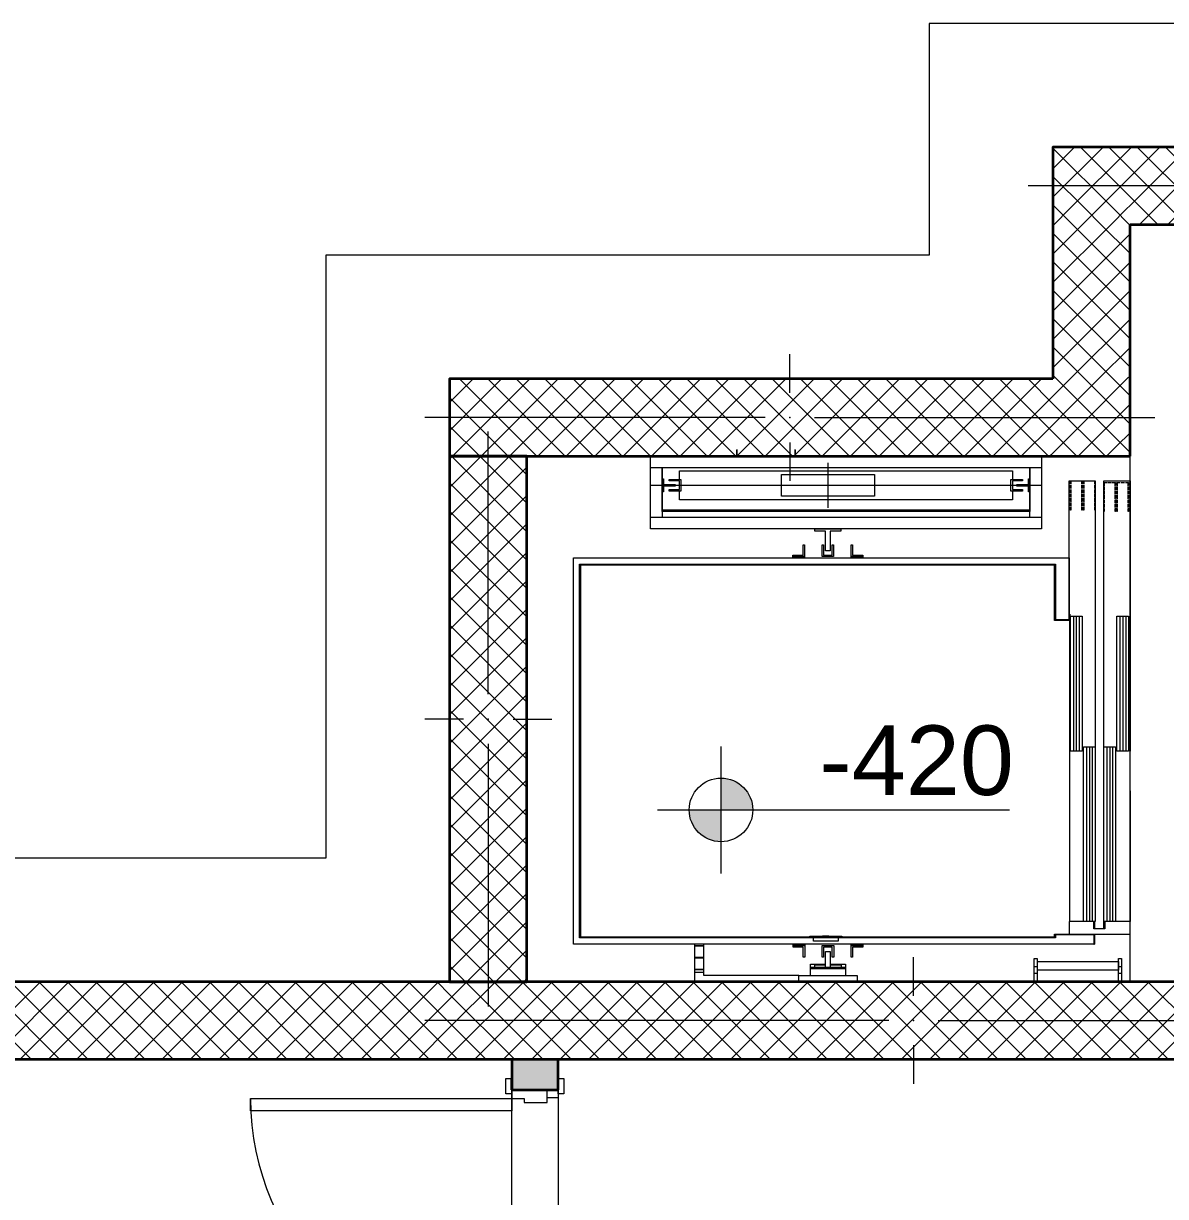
# Model space of a CAD drawing. Header units: millimetres. Extents: x -1659045 to -1497887, y -2983280 to -2858614.
# Drawn here: x -1582830 to -1579137, y -2894126 to -2890331 of the extents above; entities that cross this region are included whole.
import ezdxf

# ---------------------------------------------------------------- set-up
doc = ezdxf.new("R2010")
doc.units = ezdxf.units.MM
doc.header["$MEASUREMENT"] = 0
for name, color, linetype, lineweight, true_color in [('0_Pen_No__61', 7, 'Continuous', 20, 0x6a6a6a), ('A - Kuotat_Pen_No__176', 7, 'Continuous', 15, 0x93a0c6), ('A - Muret_Pen_No__102', 7, 'Continuous', 13, 0xcccccc), ('A - Zone_Pen_No__102', 7, 'Continuous', 13, 0xcccccc), ('ARCHICAD Doors_Pen_No__108', 7, 'Continuous', 13, 0xfd8379), ('Structural - Bearing_Pen_No__82', 7, 'Continuous', 20, 0xaaaaaa)]:
    doc.layers.add(name, color=color, linetype=linetype, lineweight=lineweight, true_color=true_color)
for name, color, linetype, lineweight in [('2D Drafting - General_Pen_No__101', 252, 'Continuous', 13), ('A - LIFTAT_Pen_No__101', 252, 'Continuous', 13), ('A - Muret_Pen_No__101', 252, 'Continuous', 13), ('A - Muret_Pen_No__22', 8, 'Continuous', 35), ('A - Shtyllat_Pen_No__101', 252, 'Continuous', 13), ('A - Shtyllat_Pen_No__22', 8, 'Continuous', 35)]:
    doc.layers.add(name, color=color, linetype=linetype, lineweight=lineweight)
for name, color, linetype in [('A - Kuotat', 7, 'Continuous'), ('A - Muret', 7, 'Continuous'), ('A - Shtyllat', 7, 'Continuous'), ('Structural - Bearing', 7, 'Continuous')]:
    doc.layers.add(name, color=color, linetype=linetype)
doc.styles.add('GENERATED_STYLE_1', font='arial.ttf')
pattern_1 = [(45, (-3432101.99, -2046631.03), (-45.961939, 45.961939), []), (135, (-3432101.99, -2046631.03), (45.961939, 45.961939), [])]

# ---------------------------------------------------------------- blocks, each defined once
blk = doc.blocks.new('Slab_1', base_point=(-1591965.5, -2922509.6))
at = {"layer": 'Structural - Bearing_Pen_No__82', "color": 253, "linetype": 'Continuous', "lineweight": 20, "true_color": 0xaaaaaa, "flags": 128}
blk.add_lwpolyline([(-1591965.5, -2922509.6), (-1591619, -2922509.6), (-1591619, -2924709.6), (-1591619, -2927609.6), (-1586601.4, -2927609.6), (-1586601.4, -2926589.6), (-1572551.5, -2926589.6), (-1572551.5, -2927609.6), (-1572301.4, -2927609.6), (-1572301.4, -2896659.6), (-1572301.4, -2893681.3), (-1572301.4, -2890731.3), (-1579502.1, -2890731.3), (-1579502.1, -2891481.3), (-1581452.1, -2891481.3), (-1581452.1, -2893431.3), (-1591965.5, -2893431.3)], close=True, dxfattribs=at)
blk = doc.blocks.new('Slab_2', base_point=(-1592365.5, -2893031.3))
at = {"layer": 'Structural - Bearing_Pen_No__82', "color": 253, "linetype": 'Continuous', "lineweight": 20, "true_color": 0xaaaaaa, "flags": 128}
blk.add_lwpolyline([(-1592365.5, -2893031.3), (-1592365.5, -2922259.6), (-1592365.5, -2922909.6), (-1592019, -2922909.6), (-1592019, -2928009.6), (-1586201.5, -2928009.6), (-1586201.5, -2926989.6), (-1572951.5, -2926989.6), (-1572951.5, -2928009.6), (-1572201.5, -2928009.6), (-1572201.5, -2896659.6), (-1572201.5, -2893681.3), (-1572201.5, -2890331.3), (-1579902.1, -2890331.3), (-1579902.1, -2891081.3), (-1581852.1, -2891081.3), (-1581852.1, -2893031.3)], close=True, dxfattribs=at)
blk = doc.blocks.new('Wall_5', base_point=(-1579252.1, -2891731.3))
at = {"layer": 'A - Muret_Pen_No__101', "linetype": 'Continuous', "lineweight": 13}
h = blk.add_hatch(dxfattribs=at)
h.set_pattern_fill('Concrete_Block', color=252, style=0, pattern_type=2)
h.set_pattern_definition(pattern_1)
h.paths.add_polyline_path([(-1579502.1, -2890931.3), (-1579502.1, -2891481.3), (-1579252.1, -2891481.3), (-1579252.1, -2890981.3), (-1579501.5, -2890981.3), (-1579501.5, -2890931.3)])
at = {"layer": 'A - Muret_Pen_No__22', "color": 8, "linetype": 'Continuous', "lineweight": 35, "flags": 128}
for points in [[(-1579501.5, -2890931.3), (-1579502.1, -2890931.3)], [(-1579502.1, -2890931.3), (-1579502.1, -2891481.3)], [(-1579252.1, -2891481.3), (-1579252.1, -2890981.3)]]:
    blk.add_lwpolyline(points, dxfattribs=at)
blk = doc.blocks.new('Wall_14', base_point=(-1586051.5, -2893431.3))
at = {"layer": 'A - Muret_Pen_No__101', "linetype": 'Continuous', "lineweight": 13}
h = blk.add_hatch(dxfattribs=at)
h.set_pattern_fill('Concrete_Block', color=252, style=0, pattern_type=2)
h.set_pattern_definition(pattern_1)
h.paths.add_polyline_path([(-1586051.5, -2893681.3), (-1581452.1, -2893681.3), (-1581452.1, -2893431.3), (-1586051.5, -2893431.3)])
at = {"layer": 'A - Muret_Pen_No__22', "color": 8, "linetype": 'Continuous', "lineweight": 35, "flags": 128}
for points in [[(-1581452.1, -2893431.3), (-1586051.5, -2893431.3)], [(-1586051.5, -2893681.3), (-1581452.1, -2893681.3)]]:
    blk.add_lwpolyline(points, dxfattribs=at)
blk = doc.blocks.new('Door 25_2')
at = {"layer": 'ARCHICAD Doors_Pen_No__108', "color": 11, "linetype": 'Continuous', "lineweight": 13, "true_color": 0xfd8379}
for p, q in [((382, 0), (382, 844)), ((382, 844), (422, 844)), ((422, 844), (422, 0)), ((-487, 0), (-487, 19)), ((-487, 19), (-437, 19)), ((-437, 0), (-487, 0)), ((-450, 0), (-487, 0)), ((-450, 0), (-487, 0)), ((-422, 0), (-450, 0)), ((-450, 0), (-450, -115)), ((-450, 0), (-450, -115)), ((-450, 0), (-450, -115)), ((-437, 19), (-437, 0)), ((-422, -40), (-422, 0)), ((422, 0), (382, 0)), ((450, 0), (422, 0)), ((422, 0), (422, -40)), ((437, 19), (487, 19)), ((437, 0), (437, 19)), ((487, 0), (437, 0)), ((450, -115), (450, 0)), ((450, 0), (450, -115)), ((450, 0), (450, -115)), ((450, 0), (487, 0)), ((450, 0), (487, 0)), ((487, 19), (487, 0)), ((-410, -40), (-422, -40)), ((-410, -115), (-410, -40)), ((422, -40), (410, -40)), ((410, -40), (410, -115)), ((-487, -169), (-487, -150)), ((-487, -150), (-437, -150)), ((-450, -150), (-487, -150)), ((-450, -150), (-487, -150)), ((-450, -150), (-450, -115)), ((-450, -115), (-425, -115)), ((-450, -115), (-410, -115)), ((-450, -115), (-450, -150)), ((-450, -115), (-450, -150)), ((-425, -150), (-450, -150)), ((-437, -150), (-437, -169)), ((-425, -115), (-425, -150)), ((410, -115), (450, -115)), ((425, -150), (425, -115)), ((425, -115), (450, -115)), ((450, -150), (425, -150)), ((437, -150), (487, -150)), ((437, -169), (437, -150)), ((450, -115), (450, -150)), ((450, -115), (450, -150)), ((450, -115), (450, -150)), ((450, -150), (487, -150)), ((450, -150), (487, -150)), ((487, -150), (487, -169)), ((-437, -169), (-487, -169)), ((487, -169), (437, -169))]:
    blk.add_line(p, q, dxfattribs=at)
blk.add_arc((422, 0), 844, 90, 180, dxfattribs=at)
blk = doc.blocks.new('Wall_24', base_point=(-1581251.5, -2897281.3))
at = {"layer": 'A - Muret_Pen_No__102', "linetype": 'Continuous', "lineweight": 0, "true_color": 0xcccccc}
for points in [[(-1581101.5, -2893681.3), (-1581251.5, -2893681.3), (-1581251.5, -2893781.3), (-1581101.5, -2893781.3)], [(-1581251.5, -2894681.3), (-1581251.5, -2897281.3), (-1581101.5, -2897281.3), (-1581101.5, -2894681.3)]]:
    blk.add_hatch(color=254, dxfattribs=at).paths.add_polyline_path(points)
at = {"layer": 'A - Muret_Pen_No__22', "color": 8, "linetype": 'Continuous', "lineweight": 35}
for p, q in [((-1581251.5, -2893781.3), (-1581251.5, -2893744.3)), ((-1581101.5, -2893781.3), (-1581101.5, -2893744.3)), ((-1581251.5, -2893781.3), (-1581136.5, -2893781.3)), ((-1581136.5, -2893781.3), (-1581101.5, -2893781.3)), ((-1581251.5, -2894681.3), (-1581251.5, -2894718.3)), ((-1581251.5, -2894681.3), (-1581136.5, -2894681.3)), ((-1581136.5, -2894681.3), (-1581101.5, -2894681.3)), ((-1581101.5, -2894681.3), (-1581101.5, -2894718.3))]:
    blk.add_line(p, q, dxfattribs=at)
at = {"layer": 'A - Muret_Pen_No__22', "color": 8, "linetype": 'Continuous', "lineweight": 35, "flags": 128}
for points in [[(-1581251.5, -2893681.3), (-1581251.5, -2893781.3)], [(-1581101.5, -2893781.3), (-1581101.5, -2893681.3)], [(-1581251.5, -2894681.3), (-1581251.5, -2897281.3)], [(-1581101.5, -2897281.3), (-1581101.5, -2894681.3)]]:
    blk.add_lwpolyline(points, dxfattribs=at)
at = {"layer": 'ARCHICAD Doors_Pen_No__108', "color": 11, "linetype": 'Continuous', "lineweight": 13, "true_color": 0xfd8379, "zscale": 1000, "rotation": 90}
blk.add_blockref('Door 25_2', (-1581251.5, -2894231.3), dxfattribs=at)
blk = doc.blocks.new('Column_13', base_point=(-1579952.1, -2893556.3))
at = {"layer": 'A - Shtyllat_Pen_No__101', "linetype": 'Continuous', "lineweight": 13}
h = blk.add_hatch(dxfattribs=at)
h.set_pattern_fill('Concrete_Block', color=252, style=0, pattern_type=2)
h.set_pattern_definition(pattern_1)
h.paths.add_polyline_path([(-1581452.1, -2893431.3), (-1581452.1, -2893681.3), (-1578452.1, -2893681.3), (-1578452.1, -2893431.3)])
at = {"layer": 'A - Shtyllat_Pen_No__101', "color": 252, "linetype": 'Continuous', "lineweight": 13}
for p, q in [((-1579952.1, -2893476.3), (-1579952.1, -2893351.3)), ((-1580032.1, -2893556.3), (-1581532.1, -2893556.3)), ((-1579872.1, -2893556.3), (-1578372.1, -2893556.3)), ((-1579952.1, -2893636.3), (-1579952.1, -2893761.3))]:
    blk.add_line(p, q, dxfattribs=at)
blk.add_point((-1579952.1, -2893556.3), dxfattribs=at)
at = {"layer": 'A - Shtyllat_Pen_No__22', "color": 8, "linetype": 'Continuous', "lineweight": 35, "flags": 128}
blk.add_lwpolyline([(-1581452.1, -2893681.3), (-1578452.1, -2893681.3), (-1578452.1, -2893431.3), (-1581452.1, -2893431.3)], dxfattribs=at)
blk = doc.blocks.new('Column_14', base_point=(-1580352.1, -2891606.3))
at = {"layer": 'A - Shtyllat_Pen_No__101', "linetype": 'Continuous', "lineweight": 13}
h = blk.add_hatch(dxfattribs=at)
h.set_pattern_fill('Concrete_Block', color=252, style=0, pattern_type=2)
h.set_pattern_definition(pattern_1)
h.paths.add_polyline_path([(-1581452.1, -2891481.3), (-1581452.1, -2891731.3), (-1579502.1, -2891731.3), (-1579502.1, -2891531.3), (-1579502.1, -2891481.3)])
h = blk.add_hatch(dxfattribs=at)
h.set_pattern_fill('Concrete_Block', color=252, style=0, pattern_type=2)
h.set_pattern_definition(pattern_1)
h.paths.add_polyline_path([(-1579252.1, -2891481.3), (-1579502.1, -2891481.3), (-1579502.1, -2891531.3), (-1579252.1, -2891731.3)])
h = blk.add_hatch(dxfattribs=at)
h.set_pattern_fill('Concrete_Block', color=252, style=0, pattern_type=2)
h.set_pattern_definition(pattern_1)
h.paths.add_polyline_path([(-1579252.1, -2891731.3), (-1579502.1, -2891531.3), (-1579502.1, -2891731.3)])
at = {"layer": 'A - Shtyllat_Pen_No__101', "color": 252, "linetype": 'Continuous', "lineweight": 13}
for p, q in [((-1580352.1, -2891526.3), (-1580352.1, -2891401.3)), ((-1580432.1, -2891606.3), (-1581532.1, -2891606.3)), ((-1580272.1, -2891606.3), (-1579172.1, -2891606.3)), ((-1580352.1, -2891686.3), (-1580352.1, -2891811.3))]:
    blk.add_line(p, q, dxfattribs=at)
blk.add_point((-1580352.1, -2891606.3), dxfattribs=at)
at = {"layer": 'A - Shtyllat_Pen_No__22', "color": 8, "linetype": 'Continuous', "lineweight": 35, "flags": 128}
for points in [[(-1579502.1, -2891481.3), (-1581452.1, -2891481.3), (-1581452.1, -2891731.3), (-1579502.1, -2891731.3)], [(-1579252.1, -2891731.3), (-1579252.1, -2891481.3)], [(-1579502.1, -2891731.3), (-1579252.1, -2891731.3)]]:
    blk.add_lwpolyline(points, dxfattribs=at)
blk = doc.blocks.new('Column_15', base_point=(-1581327.1, -2892581.3))
at = {"layer": 'A - Shtyllat_Pen_No__101', "linetype": 'Continuous', "lineweight": 13}
h = blk.add_hatch(dxfattribs=at)
h.set_pattern_fill('Concrete_Block', color=252, style=0, pattern_type=2)
h.set_pattern_definition(pattern_1)
h.paths.add_polyline_path([(-1581452.1, -2893431.3), (-1581202.1, -2893431.3), (-1581202.1, -2891731.3), (-1581452.1, -2891731.3)])
at = {"layer": 'A - Shtyllat_Pen_No__101', "color": 252, "linetype": 'Continuous', "lineweight": 13}
for p, q in [((-1581327.1, -2892501.3), (-1581327.1, -2891651.3)), ((-1581407.1, -2892581.3), (-1581532.1, -2892581.3)), ((-1581247.1, -2892581.3), (-1581122.1, -2892581.3)), ((-1581327.1, -2892661.3), (-1581327.1, -2893511.3))]:
    blk.add_line(p, q, dxfattribs=at)
blk.add_point((-1581327.1, -2892581.3), dxfattribs=at)
at = {"layer": 'A - Shtyllat_Pen_No__22', "color": 8, "linetype": 'Continuous', "lineweight": 35, "flags": 128}
blk.add_lwpolyline([(-1581452.1, -2893431.3), (-1581202.1, -2893431.3), (-1581202.1, -2891731.3), (-1581452.1, -2891731.3)], close=True, dxfattribs=at)
blk = doc.blocks.new('Column_17', base_point=(-1578976.5, -2890856.3))
at = {"layer": 'A - Shtyllat_Pen_No__101', "linetype": 'Continuous', "lineweight": 13}
h = blk.add_hatch(dxfattribs=at)
h.set_pattern_fill('Concrete_Block', color=252, style=0, pattern_type=2)
h.set_pattern_definition(pattern_1)
h.paths.add_polyline_path([(-1579501.5, -2890931.3), (-1579252.1, -2890931.3), (-1579252.1, -2890731.3), (-1579501.5, -2890731.3)])
h = blk.add_hatch(dxfattribs=at)
h.set_pattern_fill('Concrete_Block', color=252, style=0, pattern_type=2)
h.set_pattern_definition(pattern_1)
h.paths.add_polyline_path([(-1579252.1, -2890981.3), (-1578451.5, -2890981.3), (-1578451.5, -2890731.3), (-1579252.1, -2890731.3), (-1579252.1, -2890931.3)])
h = blk.add_hatch(dxfattribs=at)
h.set_pattern_fill('Concrete_Block', color=252, style=0, pattern_type=2)
h.set_pattern_definition(pattern_1)
h.paths.add_polyline_path([(-1579501.5, -2890931.3), (-1579501.5, -2890981.3), (-1579252.1, -2890981.3), (-1579252.1, -2890931.3)])
at = {"layer": 'A - Shtyllat_Pen_No__101', "color": 252, "linetype": 'Continuous', "lineweight": 13}
for p, q in [((-1578976.5, -2890776.3), (-1578976.5, -2890651.3)), ((-1579056.5, -2890856.3), (-1579581.5, -2890856.3)), ((-1578896.5, -2890856.3), (-1578371.5, -2890856.3)), ((-1578976.5, -2890936.3), (-1578976.5, -2891061.3))]:
    blk.add_line(p, q, dxfattribs=at)
blk.add_point((-1578976.5, -2890856.3), dxfattribs=at)
at = {"layer": 'A - Shtyllat_Pen_No__22', "color": 8, "linetype": 'Continuous', "lineweight": 35, "flags": 128}
for points in [[(-1579252.1, -2890731.3), (-1579501.5, -2890731.3), (-1579501.5, -2890931.3)], [(-1578451.5, -2890731.3), (-1579252.1, -2890731.3)], [(-1579252.1, -2890981.3), (-1578451.5, -2890981.3)]]:
    blk.add_lwpolyline(points, dxfattribs=at)
blk = doc.blocks.new('Level Dimension_7', base_point=(-1580574.7, -2892875.3))
at = {"layer": 'A - Kuotat_Pen_No__176', "linetype": 'Continuous', "lineweight": 15, "true_color": 0x93a0c6}
for points in [[(-1580574.7, -2892875.3), (-1580471.9, -2892875.3), (-1580479.7, -2892836), (-1580502, -2892802.7), (-1580535.3, -2892780.4), (-1580574.7, -2892772.6)], [(-1580574.7, -2892875.3), (-1580677.4, -2892875.3), (-1580669.6, -2892914.6), (-1580647.3, -2892948), (-1580614, -2892970.3), (-1580574.7, -2892978.1)]]:
    blk.add_hatch(color=253, dxfattribs=at).paths.add_polyline_path(points)
at = {"layer": 'A - Kuotat_Pen_No__176', "color": 253, "linetype": 'Continuous', "lineweight": 15, "true_color": 0x93a0c6}
for p, q in [((-1580574.7, -2893080.8), (-1580574.7, -2892669.8)), ((-1580780.2, -2892875.3), (-1579641.6, -2892875.3))]:
    blk.add_line(p, q, dxfattribs=at)
blk.add_circle((-1580574.7, -2892875.3), 102.8, dxfattribs=at)
at = {"layer": 'A - Kuotat_Pen_No__176', "color": 253, "lineweight": 15, "true_color": 0x93a0c6, "insert": (-1580256.7, -2892830.3), "char_height": 225, "attachment_point": 7, "style": 'GENERATED_STYLE_1'}
blk.add_mtext('\\A1;{\\pql;\\fArial|b0|i0|c0|p34;-420}', dxfattribs=at)

msp = doc.modelspace()

# ---------------------------------------------------------------- linework, layer by layer
at = {"layer": '0_Pen_No__61', "color": 251, "linetype": 'Continuous', "lineweight": 20, "true_color": 0x6a6a6a}
for p, q in [((-1579502.1, -2891481.3), (-1579501.5, -2890731.3)), ((-1579501.5, -2890731.3), (-1572301.5, -2890731.3)), ((-1581452.1, -2893431.3), (-1581452.1, -2891481.3)), ((-1581452.1, -2891481.3), (-1579502.1, -2891481.3)), ((-1587051.5, -2893431.3), (-1581452.1, -2893431.3))]:
    msp.add_line(p, q, dxfattribs=at)
at = {"layer": '2D Drafting - General_Pen_No__101', "color": 252, "linetype": 'Continuous', "lineweight": 13}
msp.add_lwpolyline([(-1579252.1, -2893431.3), (-1579252.1, -2891731.3)], dxfattribs=at)
at = {"layer": 'A - LIFTAT_Pen_No__101', "color": 252, "linetype": 'Continuous', "lineweight": 13}
for points in [[(-1580803, -2891768.9), (-1580803, -2891731.3)], [(-1580803, -2891731.3), (-1580685.9, -2891731.3)], [(-1580685.9, -2891731.3), (-1579538.5, -2891731.3)], [(-1580335.3, -2891731.3), (-1580685.9, -2891731.3)], [(-1580523.3, -2891709.7), (-1580523.3, -2891731.3)], [(-1580523.3, -2891731.3), (-1580523.3, -2891710.6)], [(-1580335.3, -2891731.3), (-1580335.3, -2891709.7)], [(-1580335.3, -2891710.6), (-1580335.3, -2891731.3)], [(-1579538.5, -2891731.3), (-1579538.5, -2891768.9)], [(-1580803, -2891928.7), (-1580803, -2891768.9)], [(-1580685.9, -2891768.9), (-1580803, -2891768.9)], [(-1580765.4, -2891768.9), (-1580765.4, -2891928.7)], [(-1580765.4, -2891804.2), (-1580765.4, -2891768.9)], [(-1580709, -2891806.5), (-1580709, -2891778.3)], [(-1580709, -2891778.3), (-1580685.9, -2891778.3)], [(-1579538.5, -2891768.9), (-1580685.9, -2891768.9)], [(-1580685.9, -2891778.3), (-1579632.5, -2891778.3)], [(-1580229.3, -2891752.5), (-1580229.3, -2891898.1)], [(-1579632.5, -2891778.3), (-1579632.5, -2891806.5)], [(-1579576.1, -2891928.7), (-1579576.1, -2891768.9)], [(-1579576.1, -2891768.9), (-1579576.1, -2891804.2)], [(-1579538.5, -2891768.9), (-1579538.5, -2891928.7)], [(-1580765.4, -2891804.2), (-1580760.7, -2891804.2)], [(-1580765.4, -2891846.5), (-1580765.4, -2891804.2)], [(-1580760.7, -2891804.2), (-1580760.7, -2891823)], [(-1580741.9, -2891811.2), (-1580741.9, -2891806.5)], [(-1580741.9, -2891806.5), (-1580704.3, -2891806.5)], [(-1580709, -2891811.2), (-1580741.9, -2891811.2)], [(-1580709, -2891839.4), (-1580709, -2891811.2)], [(-1580704.3, -2891806.5), (-1580704.3, -2891844.1)], [(-1580379.6, -2891790.1), (-1580368.2, -2891790.1)], [(-1580379.6, -2891860.5), (-1580379.6, -2891790.1)], [(-1580368.2, -2891790.1), (-1580335.6, -2891790.1)], [(-1580335.6, -2891790.1), (-1580286.8, -2891790.1)], [(-1580286.8, -2891790.1), (-1580229.3, -2891790.1)], [(-1580229.3, -2891790.1), (-1580171.7, -2891790.1)], [(-1580171.7, -2891790.1), (-1580122.9, -2891790.1)], [(-1580122.9, -2891790.1), (-1580090.3, -2891790.1)], [(-1580090.3, -2891790.1), (-1580078.9, -2891790.1)], [(-1580078.9, -2891790.1), (-1580078.9, -2891860.5)], [(-1579637.2, -2891806.5), (-1579599.6, -2891806.5)], [(-1579637.2, -2891844.1), (-1579637.2, -2891806.5)], [(-1579599.6, -2891811.2), (-1579632.5, -2891811.2)], [(-1579632.5, -2891811.2), (-1579632.5, -2891839.4)], [(-1579599.6, -2891806.5), (-1579599.6, -2891811.2)], [(-1579580.8, -2891823), (-1579580.8, -2891804.2)], [(-1579580.8, -2891804.2), (-1579576.1, -2891804.2)], [(-1579576.1, -2891804.2), (-1579576.1, -2891846.5)], [(-1579449.5, -2892242.1), (-1579449.5, -2891811.2)], [(-1579449.5, -2891811.2), (-1579364.9, -2891811.2)], [(-1579444.8, -2891821.5), (-1579444.8, -2891811.2)], [(-1579444.8, -2891811.2), (-1579434.5, -2891811.2)], [(-1579443.9, -2891812.1), (-1579443.9, -2891822)], [(-1579434.5, -2891812.1), (-1579443.9, -2891812.1)], [(-1579431.6, -2891811.2), (-1579420.4, -2891811.2)], [(-1579420.4, -2891812.1), (-1579431.6, -2891812.1)], [(-1579417.5, -2891811.2), (-1579407.2, -2891811.2)], [(-1579408.1, -2891812.1), (-1579417.5, -2891812.1)], [(-1579408.1, -2891822), (-1579408.1, -2891812.1)], [(-1579407.2, -2891811.2), (-1579407.2, -2891821.5)], [(-1579402.5, -2891821.5), (-1579402.5, -2891811.2)], [(-1579402.5, -2891811.2), (-1579392.2, -2891811.2)], [(-1579401.6, -2891812.1), (-1579401.6, -2891822)], [(-1579392.2, -2891812.1), (-1579401.6, -2891812.1)], [(-1579389.3, -2891811.2), (-1579378.1, -2891811.2)], [(-1579378.1, -2891812.1), (-1579389.3, -2891812.1)], [(-1579375.2, -2891811.2), (-1579364.9, -2891811.2)], [(-1579365.9, -2891812.1), (-1579375.2, -2891812.1)], [(-1579365.9, -2891822), (-1579365.9, -2891812.1)], [(-1579364.9, -2891811.2), (-1579364.9, -2892671.2)], [(-1579364.9, -2891811.2), (-1579364.9, -2891821.5)], [(-1579336.7, -2892671.2), (-1579336.7, -2891811.2)], [(-1579336.7, -2891811.2), (-1579252.1, -2891811.2)], [(-1579336.7, -2891826.2), (-1579336.7, -2891815.9)], [(-1579336.7, -2891815.9), (-1579326.4, -2891815.9)], [(-1579335.8, -2891816.8), (-1579335.8, -2891826.7)], [(-1579326.4, -2891816.8), (-1579335.8, -2891816.8)], [(-1579323.6, -2891815.9), (-1579312.3, -2891815.9)], [(-1579312.3, -2891816.8), (-1579323.6, -2891816.8)], [(-1579309.5, -2891815.9), (-1579299.1, -2891815.9)], [(-1579300.1, -2891816.8), (-1579309.5, -2891816.8)], [(-1579300.1, -2891826.7), (-1579300.1, -2891816.8)], [(-1579299.1, -2891815.9), (-1579299.1, -2891826.2)], [(-1579294.4, -2891826.2), (-1579294.4, -2891815.9)], [(-1579294.4, -2891815.9), (-1579284.1, -2891815.9)], [(-1579293.5, -2891816.8), (-1579293.5, -2891826.7)], [(-1579284.1, -2891816.8), (-1579293.5, -2891816.8)], [(-1579281.3, -2891815.9), (-1579270, -2891815.9)], [(-1579270, -2891816.8), (-1579281.3, -2891816.8)], [(-1579267.2, -2891815.9), (-1579256.8, -2891815.9)], [(-1579257.8, -2891816.8), (-1579267.2, -2891816.8)], [(-1579257.8, -2891826.7), (-1579257.8, -2891816.8)], [(-1579256.8, -2891815.9), (-1579256.8, -2891826.2)], [(-1579252.1, -2891811.2), (-1579252.1, -2892685.3)], [(-1580800.6, -2891825.3), (-1580685.9, -2891825.3)], [(-1580765.4, -2891905.2), (-1580765.4, -2891846.5)], [(-1580760.7, -2891846.5), (-1580765.4, -2891846.5)], [(-1580760.7, -2891823), (-1580723.1, -2891823)], [(-1580723.1, -2891827.7), (-1580760.7, -2891827.7)], [(-1580760.7, -2891827.7), (-1580760.7, -2891846.5)], [(-1580741.9, -2891844.1), (-1580741.9, -2891839.4)], [(-1580741.9, -2891839.4), (-1580709, -2891839.4)], [(-1580704.3, -2891844.1), (-1580741.9, -2891844.1)], [(-1580723.1, -2891823), (-1580723.1, -2891827.7)], [(-1580709, -2891872.3), (-1580709, -2891844.1)], [(-1580685.9, -2891825.3), (-1579540.8, -2891825.3)], [(-1580417.2, -2891825.3), (-1580041.3, -2891825.3)], [(-1579599.6, -2891844.1), (-1579637.2, -2891844.1)], [(-1579632.5, -2891839.4), (-1579599.6, -2891839.4)], [(-1579632.5, -2891844.1), (-1579632.5, -2891872.3)], [(-1579618.4, -2891827.7), (-1579618.4, -2891823)], [(-1579618.4, -2891823), (-1579580.8, -2891823)], [(-1579580.8, -2891827.7), (-1579618.4, -2891827.7)], [(-1579599.6, -2891839.4), (-1579599.6, -2891844.1)], [(-1579580.8, -2891846.5), (-1579580.8, -2891827.7)], [(-1579576.1, -2891846.5), (-1579580.8, -2891846.5)], [(-1579576.1, -2891846.5), (-1579576.1, -2891905.2)], [(-1579444.8, -2891835.6), (-1579444.8, -2891824.4)], [(-1579444.8, -2891849.7), (-1579444.8, -2891838.5)], [(-1579444.8, -2891863.8), (-1579444.8, -2891852.6)], [(-1579443.9, -2891824.8), (-1579443.9, -2891836.1)], [(-1579443.9, -2891838.9), (-1579443.9, -2891850.2)], [(-1579443.9, -2891853), (-1579443.9, -2891864.3)], [(-1579408.1, -2891836.1), (-1579408.1, -2891824.8)], [(-1579408.1, -2891850.2), (-1579408.1, -2891838.9)], [(-1579408.1, -2891864.3), (-1579408.1, -2891853)], [(-1579407.2, -2891824.4), (-1579407.2, -2891835.6)], [(-1579407.2, -2891838.5), (-1579407.2, -2891849.7)], [(-1579407.2, -2891852.6), (-1579407.2, -2891863.8)], [(-1579402.5, -2891835.6), (-1579402.5, -2891824.4)], [(-1579402.5, -2891849.7), (-1579402.5, -2891838.5)], [(-1579402.5, -2891863.8), (-1579402.5, -2891852.6)], [(-1579401.6, -2891824.8), (-1579401.6, -2891836.1)], [(-1579401.6, -2891838.9), (-1579401.6, -2891850.2)], [(-1579401.6, -2891853), (-1579401.6, -2891864.3)], [(-1579365.9, -2891836.1), (-1579365.9, -2891824.8)], [(-1579365.9, -2891850.2), (-1579365.9, -2891838.9)], [(-1579365.9, -2891864.3), (-1579365.9, -2891853)], [(-1579364.9, -2891824.4), (-1579364.9, -2891835.6)], [(-1579364.9, -2891838.5), (-1579364.9, -2891849.7)], [(-1579364.9, -2891852.6), (-1579364.9, -2891863.8)], [(-1579336.7, -2891840.3), (-1579336.7, -2891829.1)], [(-1579336.7, -2891854.4), (-1579336.7, -2891843.2)], [(-1579335.8, -2891829.5), (-1579335.8, -2891840.8)], [(-1579335.8, -2891843.6), (-1579335.8, -2891854.9)], [(-1579300.1, -2891840.8), (-1579300.1, -2891829.5)], [(-1579300.1, -2891854.9), (-1579300.1, -2891843.6)], [(-1579299.1, -2891829.1), (-1579299.1, -2891840.3)], [(-1579299.1, -2891843.2), (-1579299.1, -2891854.4)], [(-1579294.4, -2891840.3), (-1579294.4, -2891829.1)], [(-1579294.4, -2891854.4), (-1579294.4, -2891843.2)], [(-1579293.5, -2891829.5), (-1579293.5, -2891840.8)], [(-1579293.5, -2891843.6), (-1579293.5, -2891854.9)], [(-1579257.8, -2891840.8), (-1579257.8, -2891829.5)], [(-1579257.8, -2891854.9), (-1579257.8, -2891843.6)], [(-1579256.8, -2891829.1), (-1579256.8, -2891840.3)], [(-1579256.8, -2891843.2), (-1579256.8, -2891854.4)], [(-1580685.9, -2891872.3), (-1580709, -2891872.3)], [(-1579632.5, -2891872.3), (-1580685.9, -2891872.3)], [(-1580368.2, -2891860.5), (-1580379.6, -2891860.5)], [(-1580335.6, -2891860.5), (-1580368.2, -2891860.5)], [(-1580286.8, -2891860.5), (-1580335.6, -2891860.5)], [(-1580229.3, -2891860.5), (-1580286.8, -2891860.5)], [(-1580171.7, -2891860.5), (-1580229.3, -2891860.5)], [(-1580122.9, -2891860.5), (-1580171.7, -2891860.5)], [(-1580090.3, -2891860.5), (-1580122.9, -2891860.5)], [(-1580078.9, -2891860.5), (-1580090.3, -2891860.5)], [(-1579444.8, -2891877.9), (-1579444.8, -2891866.7)], [(-1579444.8, -2891892), (-1579444.8, -2891880.8)], [(-1579443.9, -2891867.1), (-1579443.9, -2891878.4)], [(-1579443.9, -2891881.2), (-1579443.9, -2891892.5)], [(-1579408.1, -2891878.4), (-1579408.1, -2891867.1)], [(-1579408.1, -2891892.5), (-1579408.1, -2891881.2)], [(-1579407.2, -2891866.7), (-1579407.2, -2891877.9)], [(-1579407.2, -2891880.8), (-1579407.2, -2891892)], [(-1579402.5, -2891877.9), (-1579402.5, -2891866.7)], [(-1579402.5, -2891892), (-1579402.5, -2891880.8)], [(-1579401.6, -2891867.1), (-1579401.6, -2891878.4)], [(-1579401.6, -2891881.2), (-1579401.6, -2891892.5)], [(-1579365.9, -2891878.4), (-1579365.9, -2891867.1)], [(-1579365.9, -2891892.5), (-1579365.9, -2891881.2)], [(-1579364.9, -2891866.7), (-1579364.9, -2891877.9)], [(-1579364.9, -2891880.8), (-1579364.9, -2891892)], [(-1579336.7, -2891868.5), (-1579336.7, -2891857.3)], [(-1579336.7, -2891882.6), (-1579336.7, -2891871.4)], [(-1579336.7, -2891896.7), (-1579336.7, -2891885.5)], [(-1579335.8, -2891857.7), (-1579335.8, -2891869)], [(-1579335.8, -2891871.8), (-1579335.8, -2891883.1)], [(-1579335.8, -2891885.9), (-1579335.8, -2891897.2)], [(-1579300.1, -2891869), (-1579300.1, -2891857.7)], [(-1579300.1, -2891883.1), (-1579300.1, -2891871.8)], [(-1579300.1, -2891897.2), (-1579300.1, -2891885.9)], [(-1579299.1, -2891857.3), (-1579299.1, -2891868.5)], [(-1579299.1, -2891871.4), (-1579299.1, -2891882.6)], [(-1579299.1, -2891885.5), (-1579299.1, -2891896.7)], [(-1579294.4, -2891868.5), (-1579294.4, -2891857.3)], [(-1579294.4, -2891882.6), (-1579294.4, -2891871.4)], [(-1579294.4, -2891896.7), (-1579294.4, -2891885.5)], [(-1579293.5, -2891857.7), (-1579293.5, -2891869)], [(-1579293.5, -2891871.8), (-1579293.5, -2891883.1)], [(-1579293.5, -2891885.9), (-1579293.5, -2891897.2)], [(-1579257.8, -2891869), (-1579257.8, -2891857.7)], [(-1579257.8, -2891883.1), (-1579257.8, -2891871.8)], [(-1579257.8, -2891897.2), (-1579257.8, -2891885.9)], [(-1579256.8, -2891857.3), (-1579256.8, -2891868.5)], [(-1579256.8, -2891871.4), (-1579256.8, -2891882.6)], [(-1579256.8, -2891885.5), (-1579256.8, -2891896.7)], [(-1580803, -2891966.3), (-1580803, -2891928.7)], [(-1580803, -2891928.7), (-1580685.9, -2891928.7)], [(-1580765.4, -2891909.9), (-1580765.4, -2891905.2)], [(-1580765.4, -2891905.2), (-1580685.9, -2891905.2)], [(-1580685.9, -2891905.2), (-1580765.4, -2891905.2)], [(-1580685.9, -2891909.9), (-1580765.4, -2891909.9)], [(-1579576.1, -2891905.2), (-1580685.9, -2891905.2)], [(-1580685.9, -2891905.2), (-1579576.1, -2891905.2)], [(-1579576.1, -2891909.9), (-1580685.9, -2891909.9)], [(-1580685.9, -2891928.7), (-1579538.5, -2891928.7)], [(-1579576.1, -2891905.2), (-1579576.1, -2891909.9)], [(-1579538.5, -2891928.7), (-1579538.5, -2891966.3)], [(-1579444.8, -2891905.2), (-1579444.8, -2891894.9)], [(-1579443.9, -2891905.2), (-1579444.8, -2891905.2)], [(-1579443.9, -2891895.3), (-1579443.9, -2891905.2)], [(-1579408.1, -2891905.2), (-1579408.1, -2891895.3)], [(-1579407.2, -2891905.2), (-1579408.1, -2891905.2)], [(-1579407.2, -2891894.9), (-1579407.2, -2891905.2)], [(-1579402.5, -2891905.2), (-1579402.5, -2891894.9)], [(-1579401.6, -2891905.2), (-1579402.5, -2891905.2)], [(-1579401.6, -2891895.3), (-1579401.6, -2891905.2)], [(-1579365.9, -2891905.2), (-1579365.9, -2891895.3)], [(-1579364.9, -2891905.2), (-1579365.9, -2891905.2)], [(-1579364.9, -2891894.9), (-1579364.9, -2891905.2)], [(-1579336.7, -2891909.9), (-1579336.7, -2891899.6)], [(-1579335.8, -2891909.9), (-1579336.7, -2891909.9)], [(-1579335.8, -2891900), (-1579335.8, -2891909.9)], [(-1579300.1, -2891909.9), (-1579300.1, -2891900)], [(-1579299.1, -2891909.9), (-1579300.1, -2891909.9)], [(-1579299.1, -2891899.6), (-1579299.1, -2891909.9)], [(-1579294.4, -2891909.9), (-1579294.4, -2891899.6)], [(-1579293.5, -2891909.9), (-1579294.4, -2891909.9)], [(-1579293.5, -2891900), (-1579293.5, -2891909.9)], [(-1579257.8, -2891909.9), (-1579257.8, -2891900)], [(-1579256.8, -2891909.9), (-1579257.8, -2891909.9)], [(-1579256.8, -2891899.6), (-1579256.8, -2891909.9)], [(-1580685.9, -2891966.3), (-1580803, -2891966.3)], [(-1579538.5, -2891966.3), (-1580685.9, -2891966.3)], [(-1580271.6, -2891973.8), (-1580271.6, -2891966.3)], [(-1580271.6, -2891966.3), (-1580187, -2891966.3)], [(-1580187, -2891966.3), (-1580187, -2891973.8)], [(-1580236.8, -2891973.8), (-1580271.6, -2891973.8)], [(-1580236.8, -2892036.8), (-1580236.8, -2891973.8)], [(-1580221.8, -2891973.8), (-1580221.8, -2892036.8)], [(-1580187, -2891973.8), (-1580221.8, -2891973.8)], [(-1580309.2, -2892050.9), (-1580309.2, -2892018)], [(-1580309.2, -2892018), (-1580304.5, -2892018)], [(-1580304.5, -2892018), (-1580304.5, -2892055.6)], [(-1580248.1, -2892055.6), (-1580248.1, -2892018)], [(-1580248.1, -2892018), (-1580243.4, -2892018)], [(-1580243.4, -2892018), (-1580243.4, -2892050.9)], [(-1580221.8, -2892036.8), (-1580236.8, -2892036.8)], [(-1580215.2, -2892050.9), (-1580215.2, -2892018)], [(-1580215.2, -2892018), (-1580210.5, -2892018)], [(-1580210.5, -2892018), (-1580210.5, -2892055.6)], [(-1580154.1, -2892055.6), (-1580154.1, -2892018)], [(-1580154.1, -2892018), (-1580149.4, -2892018)], [(-1580149.4, -2892018), (-1580149.4, -2892050.9)], [(-1581052.1, -2892813.9), (-1581052.1, -2892060.3)], [(-1581052.1, -2892060.3), (-1580909, -2892060.3)], [(-1581032.1, -2892813.9), (-1581032.1, -2892080.9)], [(-1581032.1, -2892080.9), (-1580909, -2892080.9)], [(-1581029.3, -2892083.8), (-1581029.3, -2892813.9)], [(-1580909, -2892083.8), (-1581029.3, -2892083.8)], [(-1580909, -2892060.3), (-1579449.5, -2892060.3)], [(-1580909, -2892080.9), (-1579493.7, -2892080.9)], [(-1579496.5, -2892083.8), (-1580909, -2892083.8)], [(-1580342.1, -2892055.6), (-1580342.1, -2892050.9)], [(-1580342.1, -2892050.9), (-1580309.2, -2892050.9)], [(-1580304.5, -2892055.6), (-1580342.1, -2892055.6)], [(-1580342.1, -2892055.6), (-1580304.5, -2892055.6)], [(-1580342.1, -2892060.3), (-1580342.1, -2892055.6)], [(-1580304.5, -2892055.6), (-1580304.5, -2892060.3)], [(-1580210.5, -2892055.6), (-1580248.1, -2892055.6)], [(-1580243.4, -2892050.9), (-1580215.2, -2892050.9)], [(-1580116.5, -2892055.6), (-1580154.1, -2892055.6)], [(-1580154.1, -2892055.6), (-1580116.5, -2892055.6)], [(-1580154.1, -2892060.3), (-1580154.1, -2892055.6)], [(-1580149.4, -2892050.9), (-1580116.5, -2892050.9)], [(-1580116.5, -2892050.9), (-1580116.5, -2892055.6)], [(-1580116.5, -2892055.6), (-1580116.5, -2892060.3)], [(-1579493.7, -2892083.8), (-1579496.5, -2892083.8)], [(-1579496.5, -2892262.3), (-1579496.5, -2892083.8)], [(-1579496.5, -2892083.8), (-1579493.7, -2892083.8)], [(-1579493.7, -2892080.9), (-1579493.7, -2892083.8)], [(-1579493.7, -2892083.8), (-1579493.7, -2892259.5)], [(-1579449.5, -2892060.3), (-1579449.5, -2892259.5)], [(-1579252.1, -2892173), (-1579252.1, -2892149.5)], [(-1579446.7, -2892262.3), (-1579496.5, -2892262.3)], [(-1579493.7, -2892259.5), (-1579449.5, -2892259.5)], [(-1579449.5, -2892259.5), (-1579449.5, -2892242.1)], [(-1579449.5, -2892242.1), (-1579446.7, -2892242.1)], [(-1579448.1, -2892262.3), (-1579448.1, -2892685.3)], [(-1579446.7, -2892242.1), (-1579446.7, -2892262.3)], [(-1579444.8, -2892685.3), (-1579444.8, -2892248.2)], [(-1579444.8, -2892248.2), (-1579407.2, -2892248.2)], [(-1579435.4, -2892248.2), (-1579435.4, -2892685.3)], [(-1579426, -2892248.2), (-1579426, -2892685.3)], [(-1579416.6, -2892248.2), (-1579416.6, -2892685.3)], [(-1579407.2, -2892248.2), (-1579407.2, -2892685.3)], [(-1579294.4, -2892685.3), (-1579294.4, -2892248.2)], [(-1579294.4, -2892248.2), (-1579256.8, -2892248.2)], [(-1579285, -2892248.2), (-1579285, -2892685.3)], [(-1579275.6, -2892248.2), (-1579275.6, -2892685.3)], [(-1579266.2, -2892248.2), (-1579266.2, -2892685.3)], [(-1579256.8, -2892248.2), (-1579256.8, -2892685.3)], [(-1579252.1, -2892262.3), (-1579252.1, -2892238.8)], [(-1579448.1, -2892685.3), (-1579448.1, -2893236.8)], [(-1579407.2, -2892685.3), (-1579444.8, -2892685.3)], [(-1579402.5, -2892685.3), (-1579402.5, -2892671.2)], [(-1579402.5, -2892671.2), (-1579364.9, -2892671.2)], [(-1579402.5, -2893236.8), (-1579402.5, -2892685.3)], [(-1579393.1, -2892671.2), (-1579393.1, -2892685.3)], [(-1579393.1, -2892685.3), (-1579393.1, -2893236.8)], [(-1579383.7, -2892671.2), (-1579383.7, -2892685.3)], [(-1579383.7, -2892685.3), (-1579383.7, -2893236.8)], [(-1579374.3, -2892671.2), (-1579374.3, -2892685.3)], [(-1579374.3, -2892685.3), (-1579374.3, -2893236.8)], [(-1579364.9, -2892671.2), (-1579364.9, -2892685.3)], [(-1579364.9, -2892685.3), (-1579364.9, -2893236.8)], [(-1579336.7, -2892685.3), (-1579336.7, -2892671.2)], [(-1579336.7, -2892671.2), (-1579299.1, -2892671.2)], [(-1579336.7, -2893236.8), (-1579336.7, -2892685.3)], [(-1579327.3, -2892671.2), (-1579327.3, -2892685.3)], [(-1579327.3, -2892685.3), (-1579327.3, -2893236.8)], [(-1579317.9, -2892671.2), (-1579317.9, -2892685.3)], [(-1579317.9, -2892685.3), (-1579317.9, -2893236.8)], [(-1579308.5, -2892671.2), (-1579308.5, -2892685.3)], [(-1579308.5, -2892685.3), (-1579308.5, -2893236.8)], [(-1579299.1, -2892671.2), (-1579299.1, -2892685.3)], [(-1579299.1, -2892685.3), (-1579299.1, -2893236.8)], [(-1579256.8, -2892685.3), (-1579294.4, -2892685.3)], [(-1581052.1, -2893309.7), (-1581052.1, -2892813.9)], [(-1581032.1, -2893289), (-1581032.1, -2892813.9)], [(-1581029.3, -2892813.9), (-1581029.3, -2893286.2)], [(-1579252.1, -2892813.9), (-1579252.1, -2893236.8)], [(-1579449.5, -2893236.8), (-1579449.5, -2893276.8)], [(-1579402.5, -2893236.8), (-1579449.5, -2893236.8)], [(-1579364.9, -2893236.8), (-1579402.5, -2893236.8)], [(-1579369.6, -2893260.3), (-1579369.6, -2893236.8)], [(-1579333.9, -2893260.3), (-1579369.6, -2893260.3)], [(-1579366.8, -2893260.3), (-1579369.6, -2893260.3)], [(-1579366.8, -2893236.8), (-1579366.8, -2893260.3)], [(-1579299.1, -2893236.8), (-1579336.7, -2893236.8)], [(-1579336.7, -2893260.3), (-1579336.7, -2893236.8)], [(-1579333.9, -2893236.8), (-1579333.9, -2893260.3)], [(-1579252.1, -2893236.8), (-1579299.1, -2893236.8)], [(-1580909, -2893289), (-1581032.1, -2893289)], [(-1581029.3, -2893286.2), (-1580909, -2893286.2)], [(-1580909, -2893286.2), (-1579496.5, -2893286.2)], [(-1579493.7, -2893289), (-1580909, -2893289)], [(-1580287.8, -2893283.4), (-1580184.4, -2893283.4)], [(-1580287.8, -2893286.2), (-1580287.8, -2893283.4)], [(-1580184.4, -2893286.2), (-1580287.8, -2893286.2)], [(-1580276, -2893300.3), (-1580276, -2893289)], [(-1580246.4, -2893283.1), (-1580225.7, -2893283.1)], [(-1580246.4, -2893283.4), (-1580246.4, -2893283.1)], [(-1580225.7, -2893283.4), (-1580246.4, -2893283.4)], [(-1580225.7, -2893283.1), (-1580225.7, -2893283.4)], [(-1580196.1, -2893289), (-1580196.1, -2893300.3)], [(-1580184.4, -2893283.4), (-1580184.4, -2893286.2)], [(-1579496.5, -2893276.8), (-1579252.1, -2893276.8)], [(-1579496.5, -2893286.2), (-1579496.5, -2893276.8)], [(-1579369.6, -2893279.6), (-1579493.7, -2893279.6)], [(-1579493.7, -2893279.6), (-1579493.7, -2893289)], [(-1579369.6, -2893279.6), (-1579369.6, -2893309.7), (-1579366.8, -2893309.7)], [(-1579366.8, -2893276.8), (-1579366.8, -2893309.7)], [(-1580909, -2893309.7), (-1581052.1, -2893309.7)], [(-1579366.8, -2893309.7), (-1580909, -2893309.7)], [(-1580659.8, -2893314.5), (-1580659.8, -2893309.7)], [(-1580659.8, -2893314.5), (-1580631.6, -2893314.5)], [(-1580659.8, -2893353.6), (-1580659.8, -2893314.5)], [(-1580631.6, -2893314.5), (-1580659.8, -2893314.5)], [(-1580631.6, -2893309.7), (-1580631.6, -2893314.5)], [(-1580631.6, -2893314.5), (-1580631.6, -2893353.6)], [(-1580341.8, -2893314.4), (-1580341.8, -2893309.7)], [(-1580341.8, -2893314.4), (-1580304.2, -2893314.4)], [(-1580341.8, -2893319.1), (-1580341.8, -2893314.4)], [(-1580304.2, -2893314.4), (-1580341.8, -2893314.4)], [(-1580308.9, -2893319.1), (-1580341.8, -2893319.1)], [(-1580308.9, -2893352), (-1580308.9, -2893319.1)], [(-1580304.2, -2893309.7), (-1580304.2, -2893314.4)], [(-1580304.2, -2893314.4), (-1580304.2, -2893352)], [(-1580196.1, -2893300.3), (-1580276, -2893300.3)], [(-1580247.8, -2893352), (-1580247.8, -2893314.4)], [(-1580247.8, -2893314.4), (-1580210.2, -2893314.4)], [(-1580243.1, -2893319.1), (-1580243.1, -2893352)], [(-1580214.9, -2893319.1), (-1580243.1, -2893319.1)], [(-1580236.6, -2893383.7), (-1580236.6, -2893333.2)], [(-1580236.6, -2893333.2), (-1580221.5, -2893333.2)], [(-1580221.5, -2893333.2), (-1580221.5, -2893383.7)], [(-1580214.9, -2893352), (-1580214.9, -2893319.1)], [(-1580210.2, -2893314.4), (-1580210.2, -2893352)], [(-1580153.8, -2893314.4), (-1580153.8, -2893309.7)], [(-1580153.8, -2893314.4), (-1580116.3, -2893314.4)], [(-1580153.8, -2893352), (-1580153.8, -2893314.4)], [(-1580116.3, -2893314.4), (-1580153.8, -2893314.4)], [(-1580116.3, -2893319.1), (-1580149.1, -2893319.1)], [(-1580149.1, -2893319.1), (-1580149.1, -2893352)], [(-1580116.3, -2893309.7), (-1580116.3, -2893314.4)], [(-1580116.3, -2893314.4), (-1580116.3, -2893319.1)], [(-1580659.8, -2893352.7), (-1580631.6, -2893352.7)], [(-1580659.8, -2893431.3), (-1580659.8, -2893352.7)], [(-1580631.6, -2893352.7), (-1580659.8, -2893352.7)], [(-1580659.8, -2893353.6), (-1580631.6, -2893353.6)], [(-1580659.8, -2893392.7), (-1580659.8, -2893353.6)], [(-1580631.6, -2893353.6), (-1580659.8, -2893353.6)], [(-1580631.6, -2893352.7), (-1580631.6, -2893391.9)], [(-1580631.6, -2893353.6), (-1580631.6, -2893392.7)], [(-1580304.2, -2893352), (-1580308.9, -2893352)], [(-1580285.4, -2893383.7), (-1580285.4, -2893374.3)], [(-1580285.4, -2893374.3), (-1580236.6, -2893374.3)], [(-1580285.4, -2893410.6), (-1580285.4, -2893374.3)], [(-1580243.1, -2893352), (-1580247.8, -2893352)], [(-1580221.5, -2893374.3), (-1580172.6, -2893374.3)], [(-1580210.2, -2893352), (-1580214.9, -2893352)], [(-1580172.6, -2893374.3), (-1580172.6, -2893383.7)], [(-1580172.6, -2893374.3), (-1580172.6, -2893410.6)], [(-1580149.1, -2893352), (-1580153.8, -2893352)], [(-1579562.3, -2893356.1), (-1579552.9, -2893356.1)], [(-1579562.3, -2893403.1), (-1579562.3, -2893356.1)], [(-1579552.9, -2893356.1), (-1579552.9, -2893403.1)], [(-1579552.9, -2893365.5), (-1579289.7, -2893365.5)], [(-1579289.7, -2893356.1), (-1579280.3, -2893356.1)], [(-1579289.7, -2893403.1), (-1579289.7, -2893356.1)], [(-1579289.7, -2893365.5), (-1579289.7, -2893393.7)], [(-1579280.3, -2893356.1), (-1579280.3, -2893403.1)], [(-1580631.6, -2893391.9), (-1580659.8, -2893391.9)], [(-1580659.8, -2893391.9), (-1580631.6, -2893391.9)], [(-1580659.8, -2893401.2), (-1580659.8, -2893391.9)], [(-1580631.6, -2893401.2), (-1580659.8, -2893401.2)], [(-1580631.6, -2893391.9), (-1580631.6, -2893410.1)], [(-1580631.6, -2893410.1), (-1580511, -2893410.1)], [(-1580511, -2893410.1), (-1580323, -2893410.1)], [(-1580323, -2893431.3), (-1580323, -2893410.6)], [(-1580323, -2893410.6), (-1580135, -2893410.6)], [(-1580285.4, -2893383.7), (-1580172.6, -2893383.7)], [(-1580285.4, -2893388.4), (-1580172.6, -2893388.4)], [(-1580271.3, -2893383.7), (-1580271.3, -2893376.1)], [(-1580271.3, -2893376.1), (-1580236.6, -2893376.1)], [(-1580221.5, -2893376.1), (-1580186.7, -2893376.1)], [(-1580186.7, -2893376.1), (-1580186.7, -2893383.7)], [(-1580135, -2893410.6), (-1580135, -2893431.3)], [(-1579552.9, -2893382.5), (-1579562.3, -2893382.5)], [(-1579562.3, -2893431.3), (-1579562.3, -2893403.1)], [(-1579562.3, -2893403.1), (-1579552.9, -2893403.1)], [(-1579289.7, -2893393.7), (-1579552.9, -2893393.7)], [(-1579552.9, -2893403.1), (-1579552.9, -2893431.3)], [(-1579280.3, -2893382.5), (-1579289.7, -2893382.5)], [(-1579289.7, -2893431.3), (-1579289.7, -2893403.1)], [(-1579289.7, -2893403.1), (-1579280.3, -2893403.1)], [(-1579280.3, -2893403.1), (-1579280.3, -2893431.3)], [(-1579552.9, -2893431.3), (-1579562.3, -2893431.3)], [(-1579280.3, -2893431.3), (-1579289.7, -2893431.3)]]:
    msp.add_lwpolyline(points, dxfattribs=at)
at = {"layer": 'A - Zone_Pen_No__102', "color": 254, "linetype": 'Continuous', "lineweight": 13, "true_color": 0xcccccc, "flags": 128}
for points in [[(-1579252.8, -2891731.3), (-1581202.1, -2891731.3), (-1581202.1, -2893431.3), (-1578457.5, -2893431.3), (-1576899.3, -2893431.3), (-1572551.5, -2893431.3), (-1572551.5, -2890981.3), (-1579252.1, -2890981.3)], [(-1591715.5, -2897281.3), (-1581251.5, -2897281.3), (-1581251.5, -2893681.3), (-1591715.5, -2893681.3)]]:
    msp.add_lwpolyline(points, close=True, dxfattribs=at)
msp.add_lwpolyline([(-1572535.8, -2913481.2), (-1572552.4, -2908781.3), (-1572551.5, -2908781.3), (-1572551.5, -2908331.3), (-1572551.5, -2893681.3), (-1581101.5, -2893681.3), (-1581101.5, -2897431.3), (-1591715.5, -2897431.3), (-1591715.5, -2900831.3), (-1591715.5, -2901281.3), (-1591715.5, -2908331.3), (-1591715.5, -2908781.3), (-1591715.5, -2915831.3)], dxfattribs=at)

# ---------------------------------------------------------------- block references
at = {"layer": 'A - Kuotat', "color": 253, "lineweight": 15, "true_color": 0x93a0c6}
msp.add_blockref('Level Dimension_7', (-1580574.7, -2892875.3), dxfattribs=at)
at = {"layer": 'A - Muret', "color": 8, "lineweight": 35}
for name, p in [('Wall_5', (-1579252.1, -2891731.3)), ('Wall_14', (-1586051.5, -2893431.3)), ('Wall_24', (-1581251.5, -2897281.3))]:
    msp.add_blockref(name, p, dxfattribs=at)
at = {"layer": 'A - Shtyllat', "color": 8, "lineweight": 35}
for name, p in [('Column_17', (-1578976.5, -2890856.3)), ('Column_14', (-1580352.1, -2891606.3)), ('Column_15', (-1581327.1, -2892581.3)), ('Column_13', (-1579952.1, -2893556.3))]:
    msp.add_blockref(name, p, dxfattribs=at)
at = {"layer": 'Structural - Bearing', "color": 253, "linetype": 'Continuous', "lineweight": 20, "true_color": 0xaaaaaa}
for name, p in [('Slab_2', (-1592365.5, -2893031.3)), ('Slab_1', (-1591965.5, -2922509.6))]:
    msp.add_blockref(name, p, dxfattribs=at)

doc.saveas('drawing.dxf')
